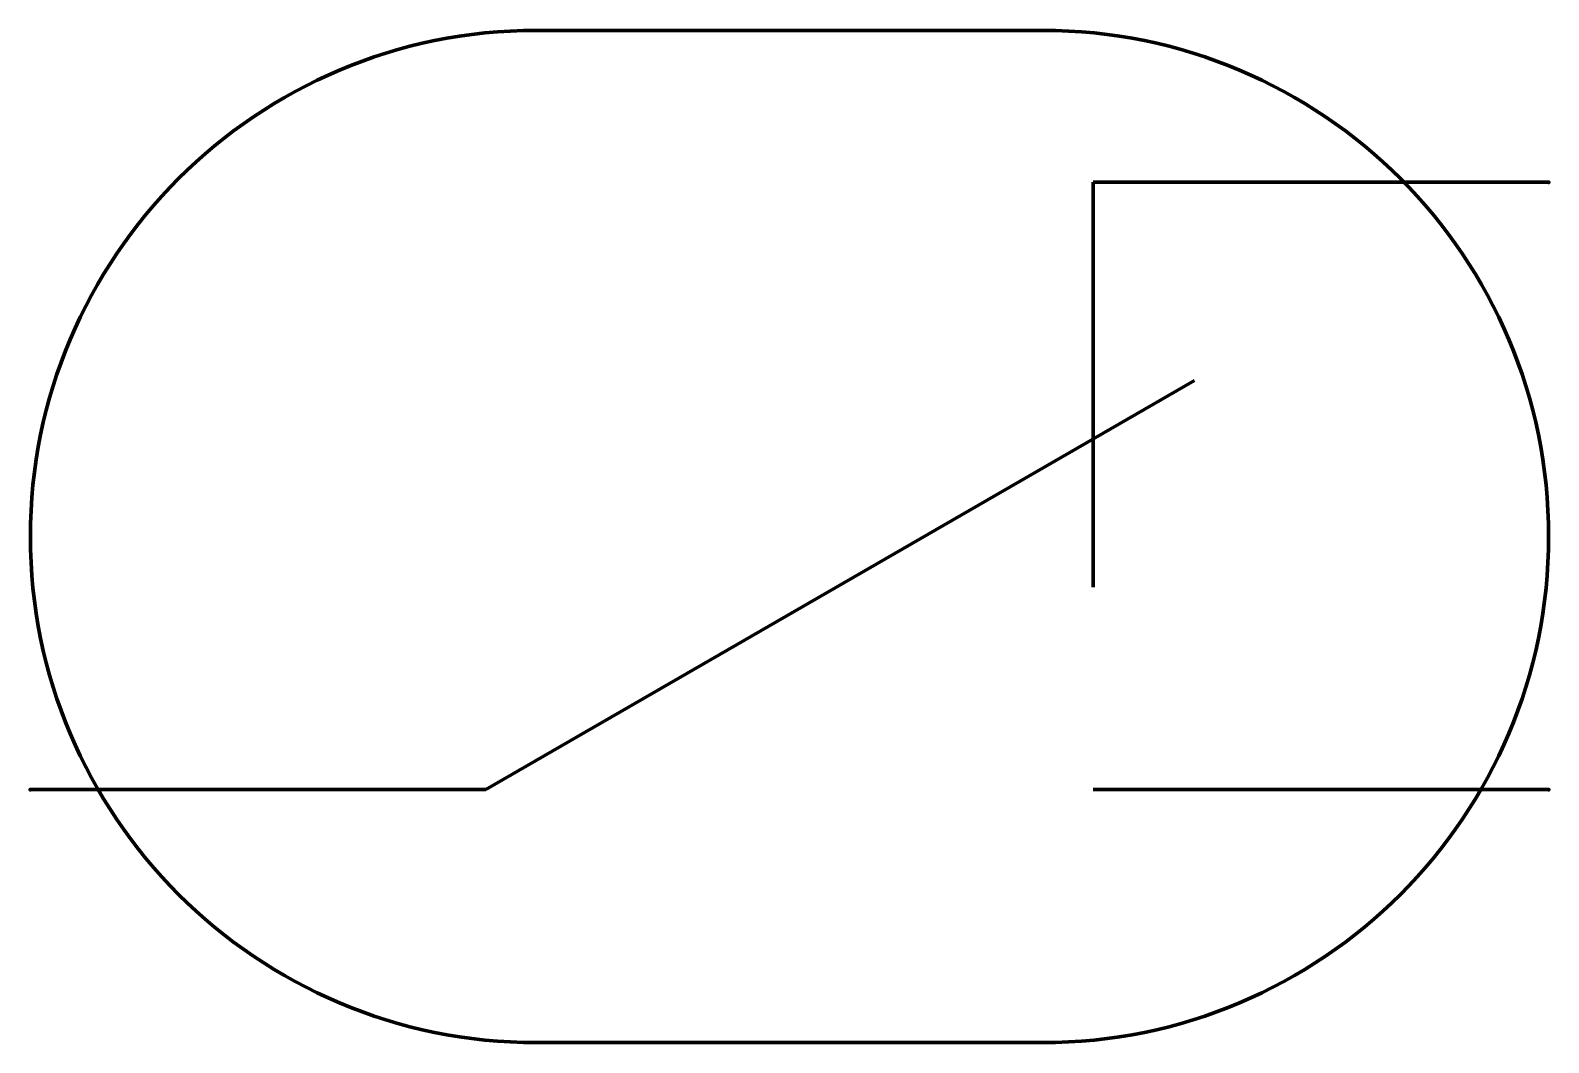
# Model space of a CAD drawing. Header units: millimetres. Extents: x 0 to 15, y -2.5 to 7.5.
import ezdxf

# ---------------------------------------------------------------- set-up
doc = ezdxf.new("R2010")
doc.units = ezdxf.units.MM
doc.layers.get('0').update_dxf_attribs({"linetype": 'CONTINUOUS', "lineweight": 0})

msp = doc.modelspace()

# ---------------------------------------------------------------- linework, layer by layer
at = {"color": 7, "linetype": 'CONTINUOUS', "lineweight": 70}
for p, q in [((5, 7.5), (10, 7.5)), ((10.5, 2), (10.5, 6)), ((10.5, 6), (15, 6)), ((4.5, 0), (11.5, 4.04)), ((4.5, 0), (0, 0)), ((15, 0), (10.5, 0)), ((5, -2.5), (10, -2.5))]:
    msp.add_line(p, q, dxfattribs=at)
for centre, start, end in [((5, 2.5), 90, 270), ((10, 2.5), 270, 90)]:
    msp.add_arc(centre, 5, start, end, dxfattribs=at)
for p in [(15, 6), (0, 0), (15, 0)]:
    msp.add_point(p, dxfattribs=at)

doc.saveas('drawing.dxf')
